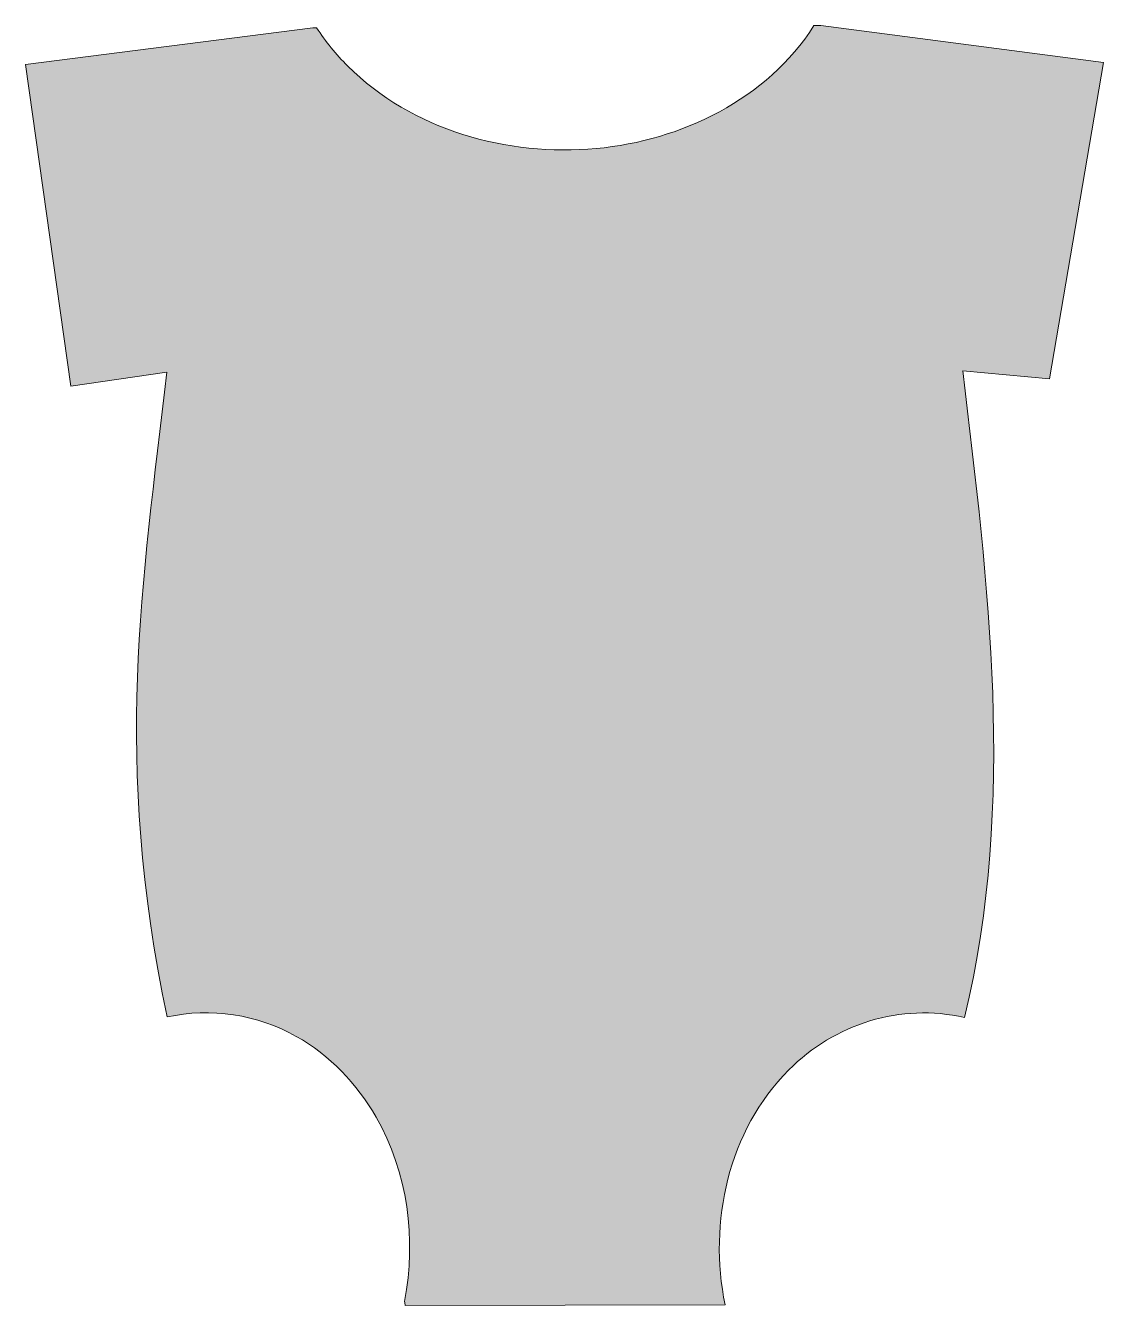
# Model space of a CAD drawing. Header units: inches. Extents: x 0 to 86, y 0 to 102.
import ezdxf

# ---------------------------------------------------------------- set-up
doc = ezdxf.new("R2010")
doc.units = ezdxf.units.IN
doc.header["$MEASUREMENT"] = 0
doc.layers.add('Layer 1', color=7, linetype='Continuous')

msp = doc.modelspace()

# ---------------------------------------------------------------- hatches: boundary and pattern name
at = {"layer": 'Layer 1', "true_color": 0xf7a6c7}
h = msp.add_hatch(color=231, dxfattribs=at)
h.dxf.hatch_style = 2
edge = h.paths.add_edge_path()
edge.add_spline(control_points=[(45.32, 91.84), (38.25, 91.19), (30.69, 93.31), (25.58, 98.39), (24.65, 99.32), (23.82, 100.33), (23.11, 101.43), (23.01, 101.43), (22.92, 101.43), (22.82, 101.43), (22.82, 101.43), (0, 98.52), (0, 98.52), (0, 98.52), (3.6, 72.97), (3.6, 72.97), (3.6, 72.97), (11.21, 74.08), (11.21, 74.08), (9.27, 57.08), (6.93, 43.52), (11.24, 22.9), (14.72, 23.66), (18.4, 23.1), (21.5, 21.36), (24.16, 19.86), (26.32, 17.59), (27.83, 14.95), (30.35, 10.56), (31.05, 5.27), (30.09, 0.32), (30.11, 0.22), (30.14, 0.11), (30.15, 0), (30.15, 0), (55.55, 0.05), (55.55, 0.05), (54.2, 6.59), (55.81, 13.88), (60.6, 18.69), (64.25, 22.35), (69.5, 24.03), (74.57, 22.85), (78.69, 40.14), (76.44, 57.14), (74.43, 74.2), (74.43, 74.2), (81.3, 73.55), (81.3, 73.55), (81.3, 73.55), (85.59, 98.67), (85.59, 98.67), (85.59, 98.67), (63.16, 101.6), (63.16, 101.6), (63.16, 101.6), (62.96, 101.6), (62.6, 101.6), (58.89, 95.75), (52.07, 92.47), (45.32, 91.84)], knot_values=[0, 0, 0, 0, 1, 1, 1, 2, 2, 2, 3, 3, 3, 4, 4, 4, 5, 5, 5, 6, 6, 6, 7, 7, 7, 8, 8, 8, 9, 9, 9, 10, 10, 10, 11, 11, 11, 12, 12, 12, 13, 13, 13, 14, 14, 14, 15, 15, 15, 16, 16, 16, 17, 17, 17, 18, 18, 18, 19, 19, 19, 20, 20, 20, 20], degree=3, periodic=1)

# ---------------------------------------------------------------- linework, layer by layer
at = {"layer": 'Layer 1', "lineweight": 0}
msp.add_open_spline([(45.32, 91.84), (38.25, 91.19), (30.69, 93.31), (25.58, 98.39), (24.65, 99.32), (23.82, 100.33), (23.11, 101.43), (23.01, 101.43), (22.92, 101.43), (22.82, 101.43), (22.82, 101.43), (0, 98.52), (0, 98.52), (0, 98.52), (3.6, 72.97), (3.6, 72.97), (3.6, 72.97), (11.21, 74.08), (11.21, 74.08), (9.27, 57.08), (6.93, 43.52), (11.24, 22.9), (14.72, 23.66), (18.4, 23.1), (21.5, 21.36), (24.16, 19.86), (26.32, 17.59), (27.83, 14.95), (30.35, 10.56), (31.05, 5.27), (30.09, 0.32), (30.11, 0.22), (30.14, 0.11), (30.15, 0), (30.15, 0), (55.55, 0.05), (55.55, 0.05), (54.2, 6.59), (55.81, 13.88), (60.6, 18.69), (64.25, 22.35), (69.5, 24.03), (74.57, 22.85), (78.69, 40.14), (76.44, 57.14), (74.43, 74.2), (74.43, 74.2), (81.3, 73.55), (81.3, 73.55), (81.3, 73.55), (85.59, 98.67), (85.59, 98.67), (85.59, 98.67), (63.16, 101.6), (63.16, 101.6), (63.16, 101.6), (62.96, 101.6), (62.6, 101.6), (58.89, 95.75), (52.07, 92.47), (45.32, 91.84)], degree=3, knots=[0, 0, 0, 0, 1, 1, 1, 2, 2, 2, 3, 3, 3, 4, 4, 4, 5, 5, 5, 6, 6, 6, 7, 7, 7, 8, 8, 8, 9, 9, 9, 10, 10, 10, 11, 11, 11, 12, 12, 12, 13, 13, 13, 14, 14, 14, 15, 15, 15, 16, 16, 16, 17, 17, 17, 18, 18, 18, 19, 19, 19, 20, 20, 20, 20], dxfattribs=at)

doc.saveas('drawing.dxf')
